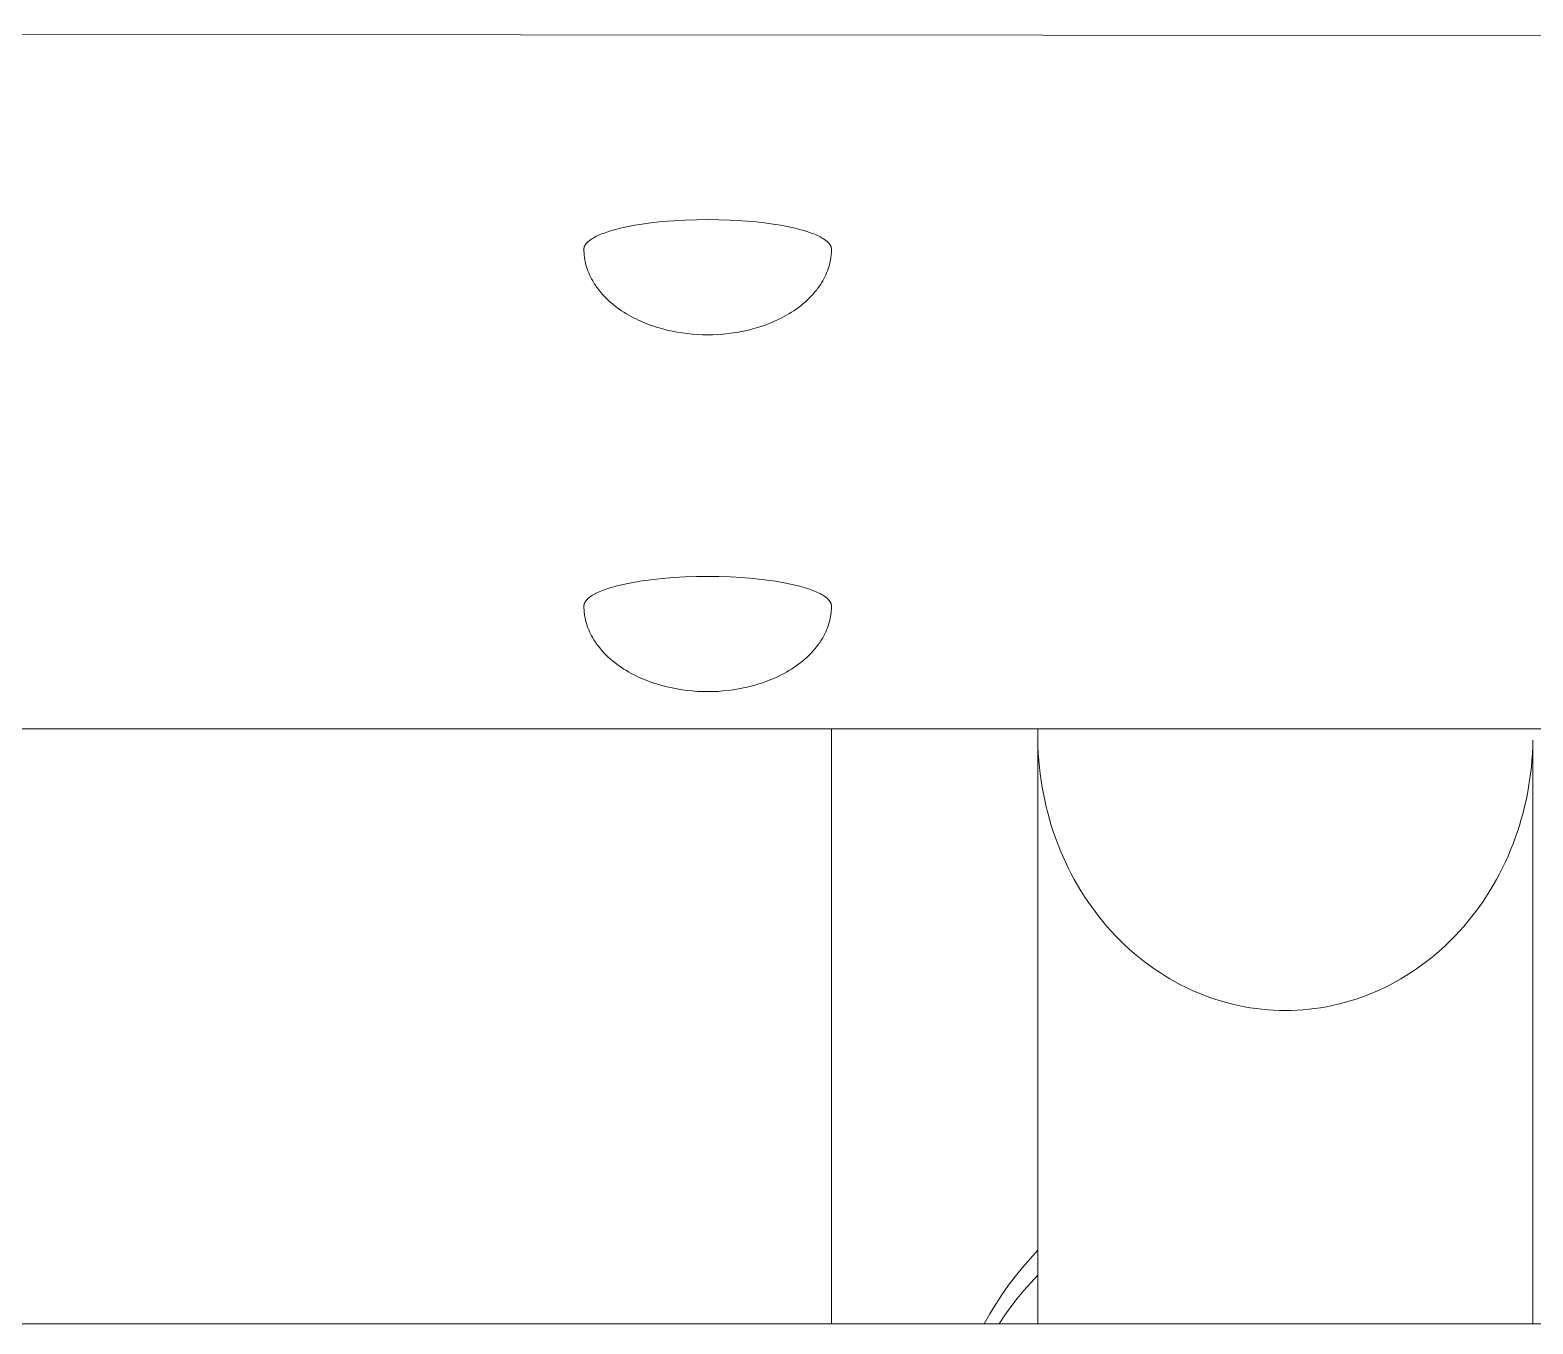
# Model space of a CAD drawing. Header units: millimetres. Extents: x -779 to 3049, y 55 to 2500.
# Drawn here: x -189.4 to -98.4, y 617 to 695.4 of the extents above; entities that cross this region are included whole.
import ezdxf

# ---------------------------------------------------------------- set-up
doc = ezdxf.new("R2010")
doc.units = ezdxf.units.MM
doc.layers.add('ZANO_R', color=7, linetype='Continuous', lineweight=0)

msp = doc.modelspace()

# ---------------------------------------------------------------- linework, layer by layer
at = {"layer": 'ZANO_R'}
for p, q in [((-8.358, 694.972), (-608.358, 695.352)), ((-149.723, 683.844), (-150.422, 683.805)), ((-149.032, 683.867), (-149.723, 683.844)), ((-148.358, 683.874), (-149.032, 683.867)), ((-147.684, 683.867), (-148.358, 683.874)), ((-146.993, 683.844), (-147.684, 683.867)), ((-146.294, 683.805), (-146.993, 683.844)), ((-154.931, 682.94), (-155.02, 682.9)), ((-154.837, 682.98), (-154.931, 682.94)), ((-154.739, 683.02), (-154.837, 682.98)), ((-154.636, 683.059), (-154.739, 683.02)), ((-154.417, 683.135), (-154.636, 683.059)), ((-154.181, 683.208), (-154.417, 683.135)), ((-153.929, 683.279), (-154.181, 683.208)), ((-153.661, 683.347), (-153.929, 683.279)), ((-153.38, 683.411), (-153.661, 683.347)), ((-153.085, 683.471), (-153.38, 683.411)), ((-152.779, 683.528), (-153.085, 683.471)), ((-152.462, 683.581), (-152.779, 683.528)), ((-151.803, 683.673), (-152.462, 683.581)), ((-151.119, 683.748), (-151.803, 683.673)), ((-150.422, 683.805), (-151.119, 683.748)), ((-145.597, 683.748), (-146.294, 683.805)), ((-144.913, 683.673), (-145.597, 683.748)), ((-144.254, 683.581), (-144.913, 683.673)), ((-143.937, 683.528), (-144.254, 683.581)), ((-143.631, 683.471), (-143.937, 683.528)), ((-143.336, 683.411), (-143.631, 683.471)), ((-143.055, 683.347), (-143.336, 683.411)), ((-142.788, 683.279), (-143.055, 683.347)), ((-142.536, 683.208), (-142.788, 683.279)), ((-142.3, 683.135), (-142.536, 683.208)), ((-142.081, 683.059), (-142.3, 683.135)), ((-141.978, 683.02), (-142.081, 683.059)), ((-141.879, 682.98), (-141.978, 683.02)), ((-141.785, 682.94), (-141.879, 682.98)), ((-141.696, 682.9), (-141.785, 682.94)), ((-155.857, 682.103), (-155.858, 682.093)), ((-155.858, 682.093), (-155.858, 682.083)), ((-155.858, 682.083), (-155.858, 682.073)), ((-155.857, 682.005), (-155.858, 682.073)), ((-155.856, 682.113), (-155.857, 682.103)), ((-155.856, 681.937), (-155.857, 682.005)), ((-155.855, 682.123), (-155.856, 682.113)), ((-155.854, 682.133), (-155.855, 682.123)), ((-155.852, 682.143), (-155.854, 682.133)), ((-155.851, 682.153), (-155.852, 682.143)), ((-155.849, 682.163), (-155.851, 682.153)), ((-155.846, 682.173), (-155.849, 682.163)), ((-155.844, 682.183), (-155.846, 682.173)), ((-155.841, 682.194), (-155.844, 682.183)), ((-155.838, 682.204), (-155.841, 682.194)), ((-155.835, 682.214), (-155.838, 682.204)), ((-155.832, 682.224), (-155.835, 682.214)), ((-155.828, 682.235), (-155.832, 682.224)), ((-155.824, 682.245), (-155.828, 682.235)), ((-155.82, 682.255), (-155.824, 682.245)), ((-155.815, 682.265), (-155.82, 682.255)), ((-155.81, 682.276), (-155.815, 682.265)), ((-155.805, 682.286), (-155.81, 682.276)), ((-155.8, 682.296), (-155.805, 682.286)), ((-155.795, 682.307), (-155.8, 682.296)), ((-155.789, 682.317), (-155.795, 682.307)), ((-155.783, 682.328), (-155.789, 682.317)), ((-155.776, 682.338), (-155.783, 682.328)), ((-155.77, 682.348), (-155.776, 682.338)), ((-155.763, 682.359), (-155.77, 682.348)), ((-155.748, 682.38), (-155.763, 682.359)), ((-155.733, 682.401), (-155.748, 682.38)), ((-155.716, 682.421), (-155.733, 682.401)), ((-155.699, 682.442), (-155.716, 682.421)), ((-155.68, 682.463), (-155.699, 682.442)), ((-155.66, 682.484), (-155.68, 682.463)), ((-155.639, 682.505), (-155.66, 682.484)), ((-155.616, 682.526), (-155.639, 682.505)), ((-155.593, 682.547), (-155.616, 682.526)), ((-155.569, 682.568), (-155.593, 682.547)), ((-155.543, 682.589), (-155.569, 682.568)), ((-155.516, 682.61), (-155.543, 682.589)), ((-155.488, 682.631), (-155.516, 682.61)), ((-155.459, 682.652), (-155.488, 682.631)), ((-155.429, 682.673), (-155.459, 682.652)), ((-155.398, 682.694), (-155.429, 682.673)), ((-155.332, 682.736), (-155.398, 682.694)), ((-155.261, 682.777), (-155.332, 682.736)), ((-155.185, 682.819), (-155.261, 682.777)), ((-155.105, 682.86), (-155.185, 682.819)), ((-155.02, 682.9), (-155.105, 682.86)), ((-141.611, 682.86), (-141.696, 682.9)), ((-141.531, 682.819), (-141.611, 682.86)), ((-141.456, 682.777), (-141.531, 682.819)), ((-141.385, 682.736), (-141.456, 682.777)), ((-141.319, 682.694), (-141.385, 682.736)), ((-141.287, 682.673), (-141.319, 682.694)), ((-141.257, 682.652), (-141.287, 682.673)), ((-141.228, 682.631), (-141.257, 682.652)), ((-141.2, 682.61), (-141.228, 682.631)), ((-141.173, 682.589), (-141.2, 682.61)), ((-141.148, 682.568), (-141.173, 682.589)), ((-141.123, 682.547), (-141.148, 682.568)), ((-141.1, 682.526), (-141.123, 682.547)), ((-141.078, 682.505), (-141.1, 682.526)), ((-141.057, 682.484), (-141.078, 682.505)), ((-141.037, 682.463), (-141.057, 682.484)), ((-141.018, 682.442), (-141.037, 682.463)), ((-141, 682.421), (-141.018, 682.442)), ((-140.983, 682.401), (-141, 682.421)), ((-140.968, 682.38), (-140.983, 682.401)), ((-140.953, 682.359), (-140.968, 682.38)), ((-140.946, 682.348), (-140.953, 682.359)), ((-140.94, 682.338), (-140.946, 682.348)), ((-140.934, 682.328), (-140.94, 682.338)), ((-140.928, 682.317), (-140.934, 682.328)), ((-140.922, 682.307), (-140.928, 682.317)), ((-140.916, 682.296), (-140.922, 682.307)), ((-140.911, 682.286), (-140.916, 682.296)), ((-140.906, 682.276), (-140.911, 682.286)), ((-140.901, 682.265), (-140.906, 682.276)), ((-140.897, 682.255), (-140.901, 682.265)), ((-140.892, 682.245), (-140.897, 682.255)), ((-140.889, 682.235), (-140.892, 682.245)), ((-140.885, 682.224), (-140.889, 682.235)), ((-140.881, 682.214), (-140.885, 682.224)), ((-140.878, 682.204), (-140.881, 682.214)), ((-140.875, 682.194), (-140.878, 682.204)), ((-140.872, 682.183), (-140.875, 682.194)), ((-140.87, 682.173), (-140.872, 682.183)), ((-140.868, 682.163), (-140.87, 682.173)), ((-140.866, 682.153), (-140.868, 682.163)), ((-140.864, 682.143), (-140.866, 682.153)), ((-140.862, 682.133), (-140.864, 682.143)), ((-140.861, 682.123), (-140.862, 682.133)), ((-140.86, 682.113), (-140.861, 682.123)), ((-140.859, 682.005), (-140.861, 681.937)), ((-140.859, 682.103), (-140.86, 682.113)), ((-140.859, 682.093), (-140.859, 682.103)), ((-140.858, 682.083), (-140.859, 682.093)), ((-140.858, 682.073), (-140.859, 682.005)), ((-140.858, 682.073), (-140.858, 682.083)), ((-155.852, 681.87), (-155.856, 681.937)), ((-155.848, 681.803), (-155.852, 681.87)), ((-155.842, 681.736), (-155.848, 681.803)), ((-155.835, 681.67), (-155.842, 681.736)), ((-155.827, 681.603), (-155.835, 681.67)), ((-155.818, 681.537), (-155.827, 681.603)), ((-155.807, 681.471), (-155.818, 681.537)), ((-155.796, 681.405), (-155.807, 681.471)), ((-155.783, 681.34), (-155.796, 681.405)), ((-155.769, 681.275), (-155.783, 681.34)), ((-155.753, 681.21), (-155.769, 681.275)), ((-155.737, 681.146), (-155.753, 681.21)), ((-155.719, 681.081), (-155.737, 681.146)), ((-140.979, 681.146), (-140.997, 681.081)), ((-140.963, 681.21), (-140.979, 681.146)), ((-140.948, 681.275), (-140.963, 681.21)), ((-140.934, 681.34), (-140.948, 681.275)), ((-140.921, 681.405), (-140.934, 681.34)), ((-140.909, 681.471), (-140.921, 681.405)), ((-140.898, 681.537), (-140.909, 681.471)), ((-140.889, 681.603), (-140.898, 681.537)), ((-140.881, 681.67), (-140.889, 681.603)), ((-140.874, 681.736), (-140.881, 681.67)), ((-140.868, 681.803), (-140.874, 681.736)), ((-140.864, 681.87), (-140.868, 681.803)), ((-140.861, 681.937), (-140.864, 681.87)), ((-155.701, 681.017), (-155.719, 681.081)), ((-155.66, 680.89), (-155.701, 681.017)), ((-155.615, 680.765), (-155.66, 680.89)), ((-155.565, 680.64), (-155.615, 680.765)), ((-155.512, 680.517), (-155.565, 680.64)), ((-155.454, 680.396), (-155.512, 680.517)), ((-155.392, 680.275), (-155.454, 680.396)), ((-155.326, 680.157), (-155.392, 680.275)), ((-141.325, 680.275), (-141.391, 680.157)), ((-141.263, 680.396), (-141.325, 680.275)), ((-141.205, 680.517), (-141.263, 680.396)), ((-141.151, 680.64), (-141.205, 680.517)), ((-141.102, 680.765), (-141.151, 680.64)), ((-141.056, 680.89), (-141.102, 680.765)), ((-141.016, 681.017), (-141.056, 680.89)), ((-140.997, 681.081), (-141.016, 681.017)), ((-155.256, 680.04), (-155.326, 680.157)), ((-155.21, 679.968), (-155.256, 680.04)), ((-155.163, 679.897), (-155.21, 679.968)), ((-155.115, 679.826), (-155.163, 679.897)), ((-155.066, 679.757), (-155.115, 679.826)), ((-155.015, 679.688), (-155.066, 679.757)), ((-154.963, 679.62), (-155.015, 679.688)), ((-154.856, 679.487), (-154.963, 679.62)), ((-154.745, 679.358), (-154.856, 679.487)), ((-154.629, 679.232), (-154.745, 679.358)), ((-141.972, 679.358), (-142.088, 679.232)), ((-141.86, 679.487), (-141.972, 679.358)), ((-141.753, 679.62), (-141.86, 679.487)), ((-141.701, 679.688), (-141.753, 679.62)), ((-141.65, 679.757), (-141.701, 679.688)), ((-141.601, 679.826), (-141.65, 679.757)), ((-141.553, 679.897), (-141.601, 679.826)), ((-141.506, 679.968), (-141.553, 679.897)), ((-141.46, 680.04), (-141.506, 679.968)), ((-141.391, 680.157), (-141.46, 680.04)), ((-154.508, 679.11), (-154.629, 679.232)), ((-154.385, 678.991), (-154.508, 679.11)), ((-154.257, 678.876), (-154.385, 678.991)), ((-154.126, 678.764), (-154.257, 678.876)), ((-153.992, 678.656), (-154.126, 678.764)), ((-153.855, 678.551), (-153.992, 678.656)), ((-153.716, 678.45), (-153.855, 678.551)), ((-153.573, 678.352), (-153.716, 678.45)), ((-143.001, 678.45), (-143.143, 678.352)), ((-142.861, 678.551), (-143.001, 678.45)), ((-142.724, 678.656), (-142.861, 678.551)), ((-142.59, 678.764), (-142.724, 678.656)), ((-142.459, 678.876), (-142.59, 678.764)), ((-142.332, 678.991), (-142.459, 678.876)), ((-142.208, 679.11), (-142.332, 678.991)), ((-142.088, 679.232), (-142.208, 679.11)), ((-153.429, 678.258), (-153.573, 678.352)), ((-153.283, 678.168), (-153.429, 678.258)), ((-153.14, 678.084), (-153.283, 678.168)), ((-152.996, 678.004), (-153.14, 678.084)), ((-152.849, 677.926), (-152.996, 678.004)), ((-152.701, 677.852), (-152.849, 677.926)), ((-152.551, 677.78), (-152.701, 677.852)), ((-152.4, 677.712), (-152.551, 677.78)), ((-152.247, 677.646), (-152.4, 677.712)), ((-152.093, 677.583), (-152.247, 677.646)), ((-151.937, 677.523), (-152.093, 677.583)), ((-151.781, 677.466), (-151.937, 677.523)), ((-151.623, 677.412), (-151.781, 677.466)), ((-144.936, 677.466), (-145.093, 677.412)), ((-144.779, 677.523), (-144.936, 677.466)), ((-144.624, 677.583), (-144.779, 677.523)), ((-144.469, 677.646), (-144.624, 677.583)), ((-144.317, 677.712), (-144.469, 677.646)), ((-144.165, 677.78), (-144.317, 677.712)), ((-144.015, 677.852), (-144.165, 677.78)), ((-143.867, 677.926), (-144.015, 677.852)), ((-143.721, 678.004), (-143.867, 677.926)), ((-143.576, 678.084), (-143.721, 678.004)), ((-143.434, 678.168), (-143.576, 678.084)), ((-143.287, 678.258), (-143.434, 678.168)), ((-143.143, 678.352), (-143.287, 678.258)), ((-151.464, 677.36), (-151.623, 677.412)), ((-151.145, 677.266), (-151.464, 677.36)), ((-150.823, 677.183), (-151.145, 677.266)), ((-150.52, 677.116), (-150.823, 677.183)), ((-150.215, 677.057), (-150.52, 677.116)), ((-149.908, 677.007), (-150.215, 677.057)), ((-149.599, 676.967), (-149.908, 677.007)), ((-149.289, 676.935), (-149.599, 676.967)), ((-148.979, 676.913), (-149.289, 676.935)), ((-148.669, 676.9), (-148.979, 676.913)), ((-148.358, 676.896), (-148.669, 676.9)), ((-148.048, 676.9), (-148.358, 676.896)), ((-147.737, 676.913), (-148.048, 676.9)), ((-147.427, 676.935), (-147.737, 676.913)), ((-147.117, 676.967), (-147.427, 676.935)), ((-146.809, 677.007), (-147.117, 676.967)), ((-146.501, 677.057), (-146.809, 677.007)), ((-146.196, 677.116), (-146.501, 677.057)), ((-145.893, 677.183), (-146.196, 677.116)), ((-145.571, 677.266), (-145.893, 677.183)), ((-145.252, 677.36), (-145.571, 677.266)), ((-145.093, 677.412), (-145.252, 677.36)), ((-151.803, 662.057), (-152.462, 661.965)), ((-151.119, 662.132), (-151.803, 662.057)), ((-150.422, 662.189), (-151.119, 662.132)), ((-149.723, 662.229), (-150.422, 662.189)), ((-149.032, 662.251), (-149.723, 662.229)), ((-148.358, 662.259), (-149.032, 662.251)), ((-147.684, 662.251), (-148.358, 662.259)), ((-146.993, 662.229), (-147.684, 662.251)), ((-146.294, 662.189), (-146.993, 662.229)), ((-145.597, 662.132), (-146.294, 662.189)), ((-144.913, 662.057), (-145.597, 662.132)), ((-144.254, 661.965), (-144.913, 662.057)), ((-155.398, 661.079), (-155.429, 661.058)), ((-155.332, 661.12), (-155.398, 661.079)), ((-155.261, 661.162), (-155.332, 661.12)), ((-155.185, 661.203), (-155.261, 661.162)), ((-155.105, 661.244), (-155.185, 661.203)), ((-155.02, 661.285), (-155.105, 661.244)), ((-154.931, 661.325), (-155.02, 661.285)), ((-154.837, 661.365), (-154.931, 661.325)), ((-154.739, 661.404), (-154.837, 661.365)), ((-154.636, 661.443), (-154.739, 661.404)), ((-154.417, 661.519), (-154.636, 661.443)), ((-154.181, 661.593), (-154.417, 661.519)), ((-153.929, 661.663), (-154.181, 661.593)), ((-153.661, 661.731), (-153.929, 661.663)), ((-153.38, 661.795), (-153.661, 661.731)), ((-153.085, 661.856), (-153.38, 661.795)), ((-152.779, 661.912), (-153.085, 661.856)), ((-152.462, 661.965), (-152.779, 661.912)), ((-143.937, 661.912), (-144.254, 661.965)), ((-143.631, 661.856), (-143.937, 661.912)), ((-143.336, 661.795), (-143.631, 661.856)), ((-143.055, 661.731), (-143.336, 661.795)), ((-142.788, 661.663), (-143.055, 661.731)), ((-142.536, 661.593), (-142.788, 661.663)), ((-142.3, 661.519), (-142.536, 661.593)), ((-142.081, 661.443), (-142.3, 661.519)), ((-141.978, 661.404), (-142.081, 661.443)), ((-141.879, 661.365), (-141.978, 661.404)), ((-141.785, 661.325), (-141.879, 661.365)), ((-141.696, 661.285), (-141.785, 661.325)), ((-141.611, 661.244), (-141.696, 661.285)), ((-141.531, 661.203), (-141.611, 661.244)), ((-141.456, 661.162), (-141.531, 661.203)), ((-141.385, 661.12), (-141.456, 661.162)), ((-141.319, 661.079), (-141.385, 661.12)), ((-141.287, 661.058), (-141.319, 661.079)), ((-155.857, 660.487), (-155.858, 660.477)), ((-155.858, 660.477), (-155.858, 660.467)), ((-155.858, 660.467), (-155.858, 660.457)), ((-155.857, 660.389), (-155.858, 660.457)), ((-155.856, 660.497), (-155.857, 660.487)), ((-155.856, 660.322), (-155.857, 660.389)), ((-155.855, 660.507), (-155.856, 660.497)), ((-155.852, 660.254), (-155.856, 660.322)), ((-155.854, 660.517), (-155.855, 660.507)), ((-155.852, 660.527), (-155.854, 660.517)), ((-155.851, 660.537), (-155.852, 660.527)), ((-155.848, 660.187), (-155.852, 660.254)), ((-155.849, 660.547), (-155.851, 660.537)), ((-155.846, 660.558), (-155.849, 660.547)), ((-155.842, 660.121), (-155.848, 660.187)), ((-155.844, 660.568), (-155.846, 660.558)), ((-155.841, 660.578), (-155.844, 660.568)), ((-155.838, 660.588), (-155.841, 660.578)), ((-155.835, 660.598), (-155.838, 660.588)), ((-155.832, 660.609), (-155.835, 660.598)), ((-155.828, 660.619), (-155.832, 660.609)), ((-155.824, 660.629), (-155.828, 660.619)), ((-155.82, 660.639), (-155.824, 660.629)), ((-155.815, 660.65), (-155.82, 660.639)), ((-155.81, 660.66), (-155.815, 660.65)), ((-155.805, 660.67), (-155.81, 660.66)), ((-155.8, 660.681), (-155.805, 660.67)), ((-155.795, 660.691), (-155.8, 660.681)), ((-155.789, 660.701), (-155.795, 660.691)), ((-155.783, 660.712), (-155.789, 660.701)), ((-155.776, 660.722), (-155.783, 660.712)), ((-155.77, 660.733), (-155.776, 660.722)), ((-155.763, 660.743), (-155.77, 660.733)), ((-155.748, 660.764), (-155.763, 660.743)), ((-155.733, 660.785), (-155.748, 660.764)), ((-155.716, 660.806), (-155.733, 660.785)), ((-155.699, 660.827), (-155.716, 660.806)), ((-155.68, 660.848), (-155.699, 660.827)), ((-155.66, 660.869), (-155.68, 660.848)), ((-155.639, 660.89), (-155.66, 660.869)), ((-155.616, 660.911), (-155.639, 660.89)), ((-155.593, 660.932), (-155.616, 660.911)), ((-155.569, 660.953), (-155.593, 660.932)), ((-155.543, 660.974), (-155.569, 660.953)), ((-155.516, 660.995), (-155.543, 660.974)), ((-155.488, 661.016), (-155.516, 660.995)), ((-155.459, 661.037), (-155.488, 661.016)), ((-155.429, 661.058), (-155.459, 661.037)), ((-141.257, 661.037), (-141.287, 661.058)), ((-141.228, 661.016), (-141.257, 661.037)), ((-141.2, 660.995), (-141.228, 661.016)), ((-141.173, 660.974), (-141.2, 660.995)), ((-141.148, 660.953), (-141.173, 660.974)), ((-141.123, 660.932), (-141.148, 660.953)), ((-141.1, 660.911), (-141.123, 660.932)), ((-141.078, 660.89), (-141.1, 660.911)), ((-141.057, 660.869), (-141.078, 660.89)), ((-141.037, 660.848), (-141.057, 660.869)), ((-141.018, 660.827), (-141.037, 660.848)), ((-141, 660.806), (-141.018, 660.827)), ((-140.983, 660.785), (-141, 660.806)), ((-140.968, 660.764), (-140.983, 660.785)), ((-140.953, 660.743), (-140.968, 660.764)), ((-140.946, 660.733), (-140.953, 660.743)), ((-140.94, 660.722), (-140.946, 660.733)), ((-140.934, 660.712), (-140.94, 660.722)), ((-140.928, 660.701), (-140.934, 660.712)), ((-140.922, 660.691), (-140.928, 660.701)), ((-140.916, 660.681), (-140.922, 660.691)), ((-140.911, 660.67), (-140.916, 660.681)), ((-140.906, 660.66), (-140.911, 660.67)), ((-140.901, 660.65), (-140.906, 660.66)), ((-140.897, 660.639), (-140.901, 660.65)), ((-140.892, 660.629), (-140.897, 660.639)), ((-140.889, 660.619), (-140.892, 660.629)), ((-140.885, 660.609), (-140.889, 660.619)), ((-140.881, 660.598), (-140.885, 660.609)), ((-140.878, 660.588), (-140.881, 660.598)), ((-140.875, 660.578), (-140.878, 660.588)), ((-140.872, 660.568), (-140.875, 660.578)), ((-140.868, 660.187), (-140.874, 660.121)), ((-140.87, 660.558), (-140.872, 660.568)), ((-140.868, 660.547), (-140.87, 660.558)), ((-140.866, 660.537), (-140.868, 660.547)), ((-140.864, 660.254), (-140.868, 660.187)), ((-140.864, 660.527), (-140.866, 660.537)), ((-140.862, 660.517), (-140.864, 660.527)), ((-140.861, 660.322), (-140.864, 660.254)), ((-140.861, 660.507), (-140.862, 660.517)), ((-140.86, 660.497), (-140.861, 660.507)), ((-140.859, 660.389), (-140.861, 660.322)), ((-140.859, 660.487), (-140.86, 660.497)), ((-140.859, 660.477), (-140.859, 660.487)), ((-140.858, 660.467), (-140.859, 660.477)), ((-140.858, 660.457), (-140.859, 660.389)), ((-140.858, 660.457), (-140.858, 660.467)), ((-155.835, 660.054), (-155.842, 660.121)), ((-155.827, 659.987), (-155.835, 660.054)), ((-155.818, 659.921), (-155.827, 659.987)), ((-155.807, 659.855), (-155.818, 659.921)), ((-155.796, 659.79), (-155.807, 659.855)), ((-155.783, 659.724), (-155.796, 659.79)), ((-155.769, 659.659), (-155.783, 659.724)), ((-155.753, 659.594), (-155.769, 659.659)), ((-155.737, 659.53), (-155.753, 659.594)), ((-155.719, 659.466), (-155.737, 659.53)), ((-155.701, 659.402), (-155.719, 659.466)), ((-155.66, 659.275), (-155.701, 659.402)), ((-155.615, 659.149), (-155.66, 659.275)), ((-141.056, 659.275), (-141.102, 659.149)), ((-141.016, 659.402), (-141.056, 659.275)), ((-140.997, 659.466), (-141.016, 659.402)), ((-140.979, 659.53), (-140.997, 659.466)), ((-140.963, 659.594), (-140.979, 659.53)), ((-140.948, 659.659), (-140.963, 659.594)), ((-140.934, 659.724), (-140.948, 659.659)), ((-140.921, 659.79), (-140.934, 659.724)), ((-140.909, 659.855), (-140.921, 659.79)), ((-140.898, 659.921), (-140.909, 659.855)), ((-140.889, 659.987), (-140.898, 659.921)), ((-140.881, 660.054), (-140.889, 659.987)), ((-140.874, 660.121), (-140.881, 660.054)), ((-155.565, 659.025), (-155.615, 659.149)), ((-155.512, 658.901), (-155.565, 659.025)), ((-155.454, 658.78), (-155.512, 658.901)), ((-155.392, 658.66), (-155.454, 658.78)), ((-155.326, 658.541), (-155.392, 658.66)), ((-155.256, 658.424), (-155.326, 658.541)), ((-155.21, 658.352), (-155.256, 658.424)), ((-155.163, 658.281), (-155.21, 658.352)), ((-141.506, 658.352), (-141.553, 658.281)), ((-141.46, 658.424), (-141.506, 658.352)), ((-141.391, 658.541), (-141.46, 658.424)), ((-141.325, 658.66), (-141.391, 658.541)), ((-141.263, 658.78), (-141.325, 658.66)), ((-141.205, 658.901), (-141.263, 658.78)), ((-141.151, 659.025), (-141.205, 658.901)), ((-141.102, 659.149), (-141.151, 659.025)), ((-155.115, 658.211), (-155.163, 658.281)), ((-155.066, 658.141), (-155.115, 658.211)), ((-155.015, 658.072), (-155.066, 658.141)), ((-154.963, 658.005), (-155.015, 658.072)), ((-154.856, 657.872), (-154.963, 658.005)), ((-154.745, 657.742), (-154.856, 657.872)), ((-154.629, 657.616), (-154.745, 657.742)), ((-154.508, 657.494), (-154.629, 657.616)), ((-154.385, 657.375), (-154.508, 657.494)), ((-142.208, 657.494), (-142.332, 657.375)), ((-142.088, 657.616), (-142.208, 657.494)), ((-141.972, 657.742), (-142.088, 657.616)), ((-141.86, 657.872), (-141.972, 657.742)), ((-141.753, 658.005), (-141.86, 657.872)), ((-141.701, 658.072), (-141.753, 658.005)), ((-141.65, 658.141), (-141.701, 658.072)), ((-141.601, 658.211), (-141.65, 658.141)), ((-141.553, 658.281), (-141.601, 658.211)), ((-154.257, 657.26), (-154.385, 657.375)), ((-154.126, 657.148), (-154.257, 657.26)), ((-153.992, 657.04), (-154.126, 657.148)), ((-153.855, 656.935), (-153.992, 657.04)), ((-153.716, 656.834), (-153.855, 656.935)), ((-153.573, 656.736), (-153.716, 656.834)), ((-153.429, 656.642), (-153.573, 656.736)), ((-153.283, 656.552), (-153.429, 656.642)), ((-153.14, 656.469), (-153.283, 656.552)), ((-143.434, 656.552), (-143.576, 656.469)), ((-143.287, 656.642), (-143.434, 656.552)), ((-143.143, 656.736), (-143.287, 656.642)), ((-143.001, 656.834), (-143.143, 656.736)), ((-142.861, 656.935), (-143.001, 656.834)), ((-142.724, 657.04), (-142.861, 656.935)), ((-142.59, 657.148), (-142.724, 657.04)), ((-142.459, 657.26), (-142.59, 657.148)), ((-142.332, 657.375), (-142.459, 657.26)), ((-152.996, 656.388), (-153.14, 656.469)), ((-152.849, 656.311), (-152.996, 656.388)), ((-152.701, 656.236), (-152.849, 656.311)), ((-152.551, 656.164), (-152.701, 656.236)), ((-152.4, 656.096), (-152.551, 656.164)), ((-152.247, 656.03), (-152.4, 656.096)), ((-152.093, 655.967), (-152.247, 656.03)), ((-151.937, 655.907), (-152.093, 655.967)), ((-151.781, 655.85), (-151.937, 655.907)), ((-151.623, 655.796), (-151.781, 655.85)), ((-151.464, 655.745), (-151.623, 655.796)), ((-151.145, 655.651), (-151.464, 655.745)), ((-150.823, 655.567), (-151.145, 655.651)), ((-145.571, 655.651), (-145.893, 655.567)), ((-145.252, 655.745), (-145.571, 655.651)), ((-145.093, 655.796), (-145.252, 655.745)), ((-144.936, 655.85), (-145.093, 655.796)), ((-144.779, 655.907), (-144.936, 655.85)), ((-144.624, 655.967), (-144.779, 655.907)), ((-144.469, 656.03), (-144.624, 655.967)), ((-144.317, 656.096), (-144.469, 656.03)), ((-144.165, 656.164), (-144.317, 656.096)), ((-144.015, 656.236), (-144.165, 656.164)), ((-143.867, 656.311), (-144.015, 656.236)), ((-143.721, 656.388), (-143.867, 656.311)), ((-143.576, 656.469), (-143.721, 656.388)), ((-150.52, 655.5), (-150.823, 655.567)), ((-150.215, 655.441), (-150.52, 655.5)), ((-149.908, 655.392), (-150.215, 655.441)), ((-149.599, 655.351), (-149.908, 655.392)), ((-149.289, 655.32), (-149.599, 655.351)), ((-148.979, 655.297), (-149.289, 655.32)), ((-148.669, 655.284), (-148.979, 655.297)), ((-148.358, 655.28), (-148.669, 655.284)), ((-148.048, 655.284), (-148.358, 655.28)), ((-147.737, 655.297), (-148.048, 655.284)), ((-147.427, 655.32), (-147.737, 655.297)), ((-147.117, 655.351), (-147.427, 655.32)), ((-146.809, 655.392), (-147.117, 655.351)), ((-146.501, 655.441), (-146.809, 655.392)), ((-146.196, 655.5), (-146.501, 655.441)), ((-145.893, 655.567), (-146.196, 655.5)), ((-18.358, 653.034), (-308.358, 653.034)), ((-140.858, 616.981), (-140.858, 653.034)), ((-128.359, 616.981), (-128.359, 653.034)), ((-128.357, 616.981), (-128.357, 652.35)), ((-128.357, 652.35), (-128.346, 651.939)), ((-98.37, 651.939), (-98.36, 652.35)), ((-98.36, 616.981), (-98.36, 652.35)), ((-128.346, 651.939), (-128.327, 651.528)), ((-128.327, 651.528), (-128.298, 651.118)), ((-128.298, 651.118), (-128.261, 650.709)), ((-98.456, 650.709), (-98.418, 651.119)), ((-98.418, 651.119), (-98.389, 651.529)), ((-98.389, 651.529), (-98.37, 651.939)), ((-128.261, 650.709), (-128.214, 650.3)), ((-128.214, 650.3), (-128.158, 649.893)), ((-98.558, 649.893), (-98.502, 650.301)), ((-98.502, 650.301), (-98.456, 650.709)), ((-128.158, 649.893), (-128.093, 649.487)), ((-128.093, 649.487), (-128.019, 649.083)), ((-98.697, 649.083), (-98.623, 649.487)), ((-98.623, 649.487), (-98.558, 649.893)), ((-128.019, 649.083), (-127.94, 648.697)), ((-127.94, 648.697), (-127.852, 648.312)), ((-127.852, 648.312), (-127.756, 647.93)), ((-98.96, 647.931), (-98.864, 648.313)), ((-98.864, 648.313), (-98.776, 648.697)), ((-98.776, 648.697), (-98.697, 649.083)), ((-127.756, 647.93), (-127.651, 647.55)), ((-127.651, 647.55), (-127.539, 647.173)), ((-99.178, 647.173), (-99.065, 647.551)), ((-99.065, 647.551), (-98.96, 647.931)), ((-127.539, 647.173), (-127.418, 646.798)), ((-127.418, 646.798), (-127.288, 646.425)), ((-99.428, 646.426), (-99.299, 646.798)), ((-99.299, 646.798), (-99.178, 647.173)), ((-127.288, 646.425), (-127.151, 646.056)), ((-127.151, 646.056), (-127.004, 645.687)), ((-127.004, 645.687), (-126.849, 645.322)), ((-99.867, 645.322), (-99.712, 645.688)), ((-99.712, 645.688), (-99.565, 646.056)), ((-99.565, 646.056), (-99.428, 646.426)), ((-126.849, 645.322), (-126.686, 644.961)), ((-126.686, 644.961), (-126.514, 644.603)), ((-100.202, 644.603), (-100.03, 644.961)), ((-100.03, 644.961), (-99.867, 645.322)), ((-126.514, 644.603), (-126.335, 644.249)), ((-126.335, 644.249), (-126.147, 643.9)), ((-126.147, 643.9), (-125.951, 643.555)), ((-100.765, 643.555), (-100.569, 643.9)), ((-100.569, 643.9), (-100.381, 644.249)), ((-100.381, 644.249), (-100.202, 644.603)), ((-125.951, 643.555), (-125.747, 643.215)), ((-125.747, 643.215), (-125.543, 642.892)), ((-125.543, 642.892), (-125.332, 642.574)), ((-101.384, 642.574), (-101.173, 642.892)), ((-101.173, 642.892), (-100.969, 643.215)), ((-100.969, 643.215), (-100.765, 643.555)), ((-125.332, 642.574), (-125.114, 642.261)), ((-125.114, 642.261), (-124.888, 641.953)), ((-124.888, 641.953), (-124.656, 641.651)), ((-102.06, 641.651), (-101.828, 641.953)), ((-101.828, 641.953), (-101.602, 642.261)), ((-101.602, 642.261), (-101.384, 642.574)), ((-124.656, 641.651), (-124.416, 641.354)), ((-124.416, 641.354), (-124.169, 641.062)), ((-124.169, 641.062), (-123.916, 640.777)), ((-102.8, 640.777), (-102.547, 641.063)), ((-102.547, 641.063), (-102.3, 641.354)), ((-102.3, 641.354), (-102.06, 641.651)), ((-123.916, 640.777), (-123.65, 640.493)), ((-123.65, 640.493), (-123.378, 640.216)), ((-123.378, 640.216), (-123.099, 639.945)), ((-103.617, 639.945), (-103.338, 640.216)), ((-103.338, 640.216), (-103.066, 640.493)), ((-103.066, 640.493), (-102.8, 640.777)), ((-123.099, 639.945), (-122.813, 639.681)), ((-122.813, 639.681), (-122.521, 639.425)), ((-122.521, 639.425), (-122.222, 639.176)), ((-104.494, 639.177), (-104.195, 639.425)), ((-104.195, 639.425), (-103.903, 639.682)), ((-103.903, 639.682), (-103.617, 639.945)), ((-122.222, 639.176), (-121.917, 638.935)), ((-121.917, 638.935), (-121.606, 638.702)), ((-121.606, 638.702), (-121.302, 638.487)), ((-121.302, 638.487), (-120.993, 638.279)), ((-105.723, 638.279), (-105.414, 638.487)), ((-105.414, 638.487), (-105.11, 638.703)), ((-105.11, 638.703), (-104.799, 638.936)), ((-104.799, 638.936), (-104.494, 639.177)), ((-120.993, 638.279), (-120.679, 638.079)), ((-120.679, 638.079), (-120.36, 637.887)), ((-120.36, 637.887), (-120.036, 637.704)), ((-120.036, 637.704), (-119.707, 637.528)), ((-119.707, 637.528), (-119.374, 637.362)), ((-107.342, 637.362), (-107.009, 637.528)), ((-107.009, 637.528), (-106.68, 637.704)), ((-106.68, 637.704), (-106.357, 637.887)), ((-106.357, 637.887), (-106.037, 638.079)), ((-106.037, 638.079), (-105.723, 638.279)), ((-119.374, 637.362), (-119.037, 637.204)), ((-119.037, 637.204), (-118.693, 637.054)), ((-118.693, 637.054), (-118.345, 636.913)), ((-118.345, 636.913), (-117.994, 636.781)), ((-117.994, 636.781), (-117.639, 636.659)), ((-117.639, 636.659), (-117.281, 636.546)), ((-117.281, 636.546), (-116.92, 636.443)), ((-109.796, 636.443), (-109.435, 636.546)), ((-109.435, 636.546), (-109.077, 636.659)), ((-109.077, 636.659), (-108.722, 636.781)), ((-108.722, 636.781), (-108.371, 636.913)), ((-108.371, 636.913), (-108.023, 637.054)), ((-108.023, 637.054), (-107.679, 637.204)), ((-107.679, 637.204), (-107.342, 637.362)), ((-116.92, 636.443), (-116.557, 636.35)), ((-116.557, 636.35), (-116.191, 636.267)), ((-116.191, 636.267), (-115.841, 636.198)), ((-115.841, 636.198), (-115.489, 636.137)), ((-115.489, 636.137), (-115.136, 636.086)), ((-115.136, 636.086), (-114.782, 636.044)), ((-114.782, 636.044), (-114.427, 636.011)), ((-114.427, 636.011), (-114.071, 635.988)), ((-114.071, 635.988), (-113.715, 635.974)), ((-113.715, 635.974), (-113.358, 635.969)), ((-113.358, 635.969), (-113.002, 635.974)), ((-113.002, 635.974), (-112.645, 635.988)), ((-112.645, 635.988), (-112.289, 636.011)), ((-112.289, 636.011), (-111.934, 636.044)), ((-111.934, 636.044), (-111.58, 636.086)), ((-111.58, 636.086), (-111.227, 636.137)), ((-111.227, 636.137), (-110.875, 636.198)), ((-110.875, 636.198), (-110.526, 636.267)), ((-110.526, 636.267), (-110.16, 636.35)), ((-110.16, 636.35), (-109.796, 636.443)), ((-128.828, 620.933), (-128.359, 621.44)), ((-129.714, 619.871), (-129.28, 620.409)), ((-129.28, 620.409), (-128.828, 620.933)), ((-130.527, 618.753), (-130.13, 619.319)), ((-130.13, 619.319), (-129.714, 619.871)), ((-129.202, 619.002), (-128.787, 619.478)), ((-128.787, 619.478), (-128.359, 619.94)), ((-130.905, 618.174), (-130.527, 618.753)), ((-129.986, 618.014), (-129.601, 618.514)), ((-129.601, 618.514), (-129.202, 619.002)), ((-131.603, 616.981), (-131.264, 617.583)), ((-131.264, 617.583), (-130.905, 618.174)), ((-130.708, 616.981), (-130.355, 617.503)), ((-130.355, 617.503), (-129.986, 618.014)), ((-308.358, 616.981), (-18.358, 616.981))]:
    msp.add_line(p, q, dxfattribs=at)

doc.saveas('drawing.dxf')
